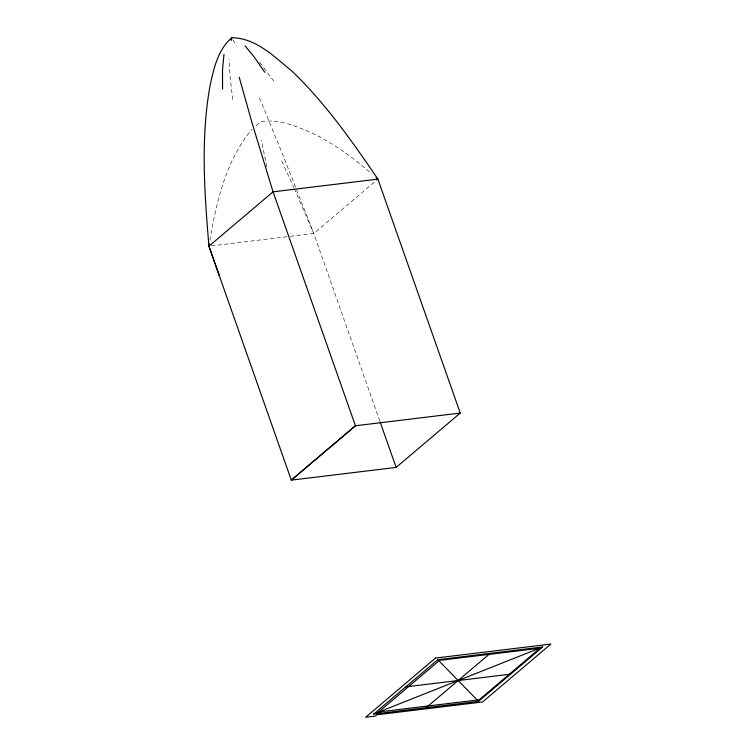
<?xml version="1.0" encoding="UTF-8"?>
<svg xmlns="http://www.w3.org/2000/svg" width="755" height="755" viewBox="0 0 755 755"><rect width="100%" height="100%" fill="white"/><g stroke="black" fill="none" stroke-linecap="round" stroke-linejoin="round"><path stroke-width="0.57" stroke-dasharray="3.77 2.83" d="M209.909 240.411C216.459 201.434 226.066 160.249 251.972 129.265M290.458 236.306L313.759 233.484L376.99 179.888M255.917 125.651L261.324 121.555C279.671 118.856 297.357 126.661 313.797 133.843C334.975 144.328 354.152 158.399 371.847 173.98M211.258 245.913L289.297 236.447M259.654 62.24L274.99 82.757M232.918 39.741L236.249 45.734M281.728 161.023L293.78 187.448M294.252 188.505L313.75 233.474L379.737 420.846M259.541 98.018L282.757 154.699L313.75 233.455M266.902 166.912L261.372 140.194M232.738 99.528L230.143 77.378L229.067 59.551"/><path stroke-width="1.13" d="M223.971 54.341L222.508 69.564L222.565 89.109M219.224 275.433L208.927 246.168L209.324 243.874M231.153 40.506L231.804 37.75C255.813 37.901 274.178 56.606 291.609 70.838C325.131 102.831 351.905 140.949 377.868 179.105L460.257 413.06L396.139 467.411L291.307 480.123L208.927 246.196C204.473 192.638 200.462 138.174 210.201 84.947C213.967 68.044 217.959 49.528 231.804 37.75M208.927 246.196L273.055 191.836L377.877 179.133L376.15 177.651M373.687 714.051L437.815 659.7L542.637 646.988L478.519 701.348L373.687 714.051L542.637 646.988M426.103 707.699L490.222 653.349M460.257 413.06L355.435 425.763L291.307 480.123L355.435 425.763L273.046 191.817L252.227 123.461L239.193 77.189M405.756 686.88L510.578 674.168M437.815 659.7L478.519 701.348M245.12 45.951L254.199 56.984L264.816 72.338M380.114 421.922L396.139 467.411M435.456 658.067L365.647 717.25L375.348 716.07L380.737 711.503L378.953 711.72L439.504 660.389L540.014 648.205L479.17 699.781L381.52 711.625L377.944 714.655L482.568 701.971L550.867 644.081L435.456 658.067"/></g></svg>
